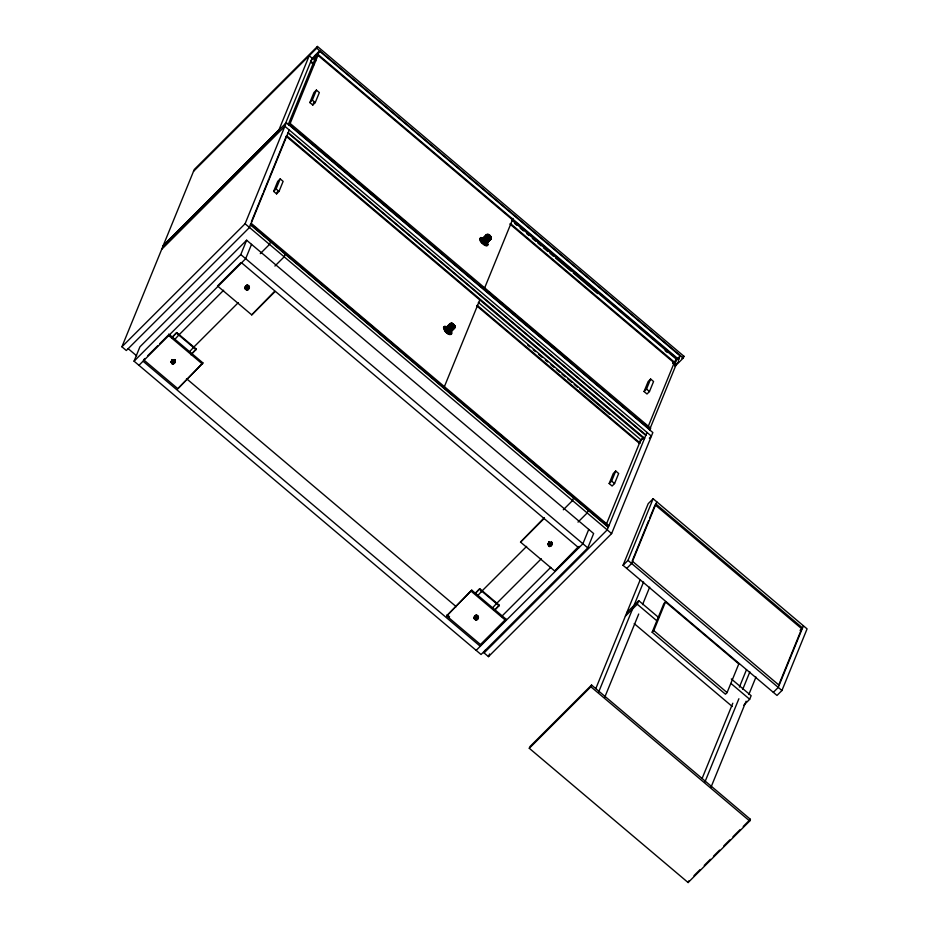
<?xml version="1.0" encoding="UTF-8"?>
<svg xmlns="http://www.w3.org/2000/svg" width="929" height="929" viewBox="0 0 929 929"><rect width="100%" height="100%" fill="white"/><g stroke="black" fill="none" stroke-linecap="round" stroke-linejoin="round"><path stroke-width="1.39" d="M171.145 361.799C180.191 355.25 170.042 371.902 172.062 359.558L175.117 362.24M245.035 287.885C244.85 290.208 249.007 290.626 248.856 288.129C248.333 283.798 242.504 289.825 245.953 285.737M248.751 287.676C251.399 286.039 245.639 291.613 245.535 286.515M478.412 617.39L476.194 618.621L474.649 616.473M548.04 544.115C557.098 537.566 546.937 554.207 548.958 541.874M450.948 331.374C452.969 341.466 436.56 324.244 447.302 326.869M446.535 331.932L444.259 329.029L444.399 326.462M444.794 329.203L445.281 327.96M454.745 326.915C454.444 331.943 446.222 321.91 451.947 323.733M454.525 325.324C456.104 331.13 447.163 321.19 453.166 323.873C457.823 328.68 449.531 328.854 450.716 323.873M450.286 332.454L450.101 333.116M451.053 334.452L451.947 332.849L451.053 330.445M487.156 242.562C489.688 252.119 473.442 237.081 482.592 238.207L484.032 238.37M487.272 241.633C491.267 251.956 473.511 237.011 482.999 237.801M481.292 239.775L481.443 241.075M490.907 237.743C491.604 243.166 482.418 233.841 487.899 234.7M491.232 237.661L490.489 238.37L489.014 237.708L487.342 234.572L489.432 235.002L491.232 237.661L484.624 244.373M474.173 617.622C473.697 619.898 477.773 620.769 477.982 618.308C478.121 614.15 471.944 618.9 474.916 615.869M446.35 327.74C442.959 328.947 450.426 335.474 450.333 331.328M490.071 238.219L490.059 237.615M289.256 130.002L249.483 227.477L126.321 350.512L121.92 346.796L194.277 169.484L317.439 46.45L683.976 356.295L683.279 358.013L675.069 366.212M134.055 361.184L139.907 346.854L246.638 240.216L593.631 533.536L587.79 547.878L481.048 654.504L134.055 361.184L240.797 254.558L246.638 240.216M172.422 337.25L176.754 332.57L196.309 349.095L190.944 354.797M179.204 334.637L174.861 339.317M171.191 362.159L171.795 359.918M171.261 362.391L171.621 360.789M171.354 362.6L171.726 361.242M171.493 362.809L171.83 361.462M171.644 362.995L171.958 361.66M171.83 363.169L172.109 361.857M172.028 363.32L172.295 362.02M172.248 363.448L172.492 362.171M172.48 363.553L172.945 362.403L175.14 361.857M172.724 363.622L173.189 362.484M172.968 363.669L173.444 362.519M174.292 360.707L174.757 359.569M173.224 363.692L173.688 362.542M174.466 360.882L174.942 359.732M173.363 363.68L173.944 362.531M173.711 363.634L174.176 362.484M174.629 361.067L175.093 359.929M173.944 363.553L174.408 362.415M174.861 361.497L175.221 360.127M174.153 363.46L174.617 362.31M174.35 363.332L174.989 362.031M174.675 363.007L175.256 361.671M278.828 130.188L309.241 55.659L312.121 58.272M193.859 347.04L189.528 351.708M285.11 124.44L312.179 58.132M121.92 346.796L245.082 223.761L286.318 122.709L652.855 432.554L611.619 533.606L488.468 656.64L484.067 652.924L485.159 650.254M313.909 64.809L310.6 61.999L312.516 58.051L315.837 60.861M193.522 171.354L316.731 48.169L317.439 46.45M144.924 358.501L143.635 359.79L177.845 388.705L202.94 362.949L168.73 334.034M315.488 55.078L314.083 58.515L315.999 54.567M288.338 124.323L316.046 56.437L318.508 53.987M288.907 125.264L290.011 123.325L650.683 428.211L649.928 430.069M680.342 355.54L678.251 359.918L317.579 55.032L318.984 51.594M289.244 125.183L290.011 123.325M317.579 55.032L319.669 50.654L312.005 58.562M289.778 124.393L317.997 55.241M251.434 221.636L263.012 193.267M263.522 192.013L268.644 179.46M269.155 178.205L286.387 135.994M177.845 388.705L202.94 362.949M251.527 244.35L245.686 258.692L138.944 365.318M273.637 191.386L277.736 181.352L280.198 178.891L283.124 181.376L279.037 191.409L276.575 193.871L273.637 191.386L276.099 188.924L280.198 178.891M309.856 102.573L313.944 92.54L316.406 90.078L319.344 92.552L315.245 102.585L312.783 105.047L309.856 102.573L312.318 100.111L316.406 90.078M276.575 193.871L277.597 191.362M312.783 105.047L313.805 102.538M245.047 288.106L246.127 285.586M245.151 288.559L245.546 287.189M245.848 286.596L246.324 285.458M245.256 288.78L245.72 287.63M246.069 286.504L246.533 285.354M245.384 288.989L245.848 287.839M246.301 286.434L246.766 285.284M245.535 289.174L246.011 288.025M246.533 286.387L247.102 285.226M246.789 286.376L247.253 285.226M245.72 289.349L246.185 288.199M247.033 286.387L247.497 285.238M245.918 289.5L246.394 288.35M247.288 286.434L247.753 285.284M246.139 289.627L246.603 288.478M246.371 289.732L246.847 288.582M247.532 286.504L247.997 285.366M247.764 286.608L248.229 285.458M246.615 289.802L247.079 288.652M247.985 286.736L248.449 285.586M246.87 289.848L247.335 288.698M247.114 289.86L247.578 288.722M248.182 286.887L248.647 285.737M247.265 289.86L247.834 288.698M247.602 289.802L248.078 288.664M248.519 287.247L248.984 286.109M247.834 289.732L248.298 288.582M248.647 287.456L249.111 286.306M248.043 289.639L248.519 288.489M248.24 289.511L248.717 288.362M248.856 288.129L249.286 286.747M248.415 289.36L249.332 287.107M270.571 241.83L269.515 244.408L260.283 253.64M240.866 262.64L217.525 285.958L251.736 314.885L274.636 291.323M285.226 254.221L284.181 256.81L274.938 266.031M452.516 325.568L452.946 324.453L452.969 326.009L452.98 324.418M488.782 236.698L489.246 235.548L489.734 235.966L489.235 237.139L489.211 235.583L488.213 234.863M444.178 387.161L479.759 299.986M484.276 288.826L513.017 218.408M446.64 615.927L471.746 590.17L505.957 619.086L505.481 620.235L480.85 644.842L446.64 615.927L471.746 590.17M475.427 593.387L479.759 588.719L499.314 605.244L494.971 609.912M482.209 590.774L477.866 595.454M474.162 618.075L474.614 616.693M474.196 618.296L474.661 617.158M474.963 616.566L475.242 615.544M474.359 618.737L474.731 617.379M475.183 616.461L475.648 615.312M474.498 618.946L474.963 617.797M475.404 616.391L475.88 615.242M475.648 616.345L476.217 615.195M474.649 619.132L475.114 617.994M475.892 616.333L476.368 615.184M474.835 619.306L475.3 618.157M476.147 616.345L476.612 615.207M475.033 619.457L475.497 618.319M475.253 619.585L475.718 618.447M476.391 616.391L476.867 615.242M476.635 616.473L477.111 615.323M475.485 619.689L475.95 618.54M475.729 619.759L476.194 618.621M475.985 619.806L476.449 618.668M476.229 619.829L476.693 618.679M476.38 619.817L476.844 618.679M477.471 617.019L477.947 615.869M476.472 619.806L476.949 618.668M477.634 617.216L478.098 616.066M476.716 619.771L477.181 618.621M476.949 619.689L477.634 618.447M477.355 619.469L477.82 618.319M477.97 618.087L478.435 616.937M477.529 619.318L478.447 617.077M579.382 546.415L554.741 571.021L520.53 542.095L544.348 517.639M496.864 603.176L492.533 607.845M488.468 656.64L489.548 653.97M548.087 544.475L548.807 542.037M548.667 542.861L549.329 541.595M548.156 544.696L548.516 543.105M548.261 544.917L548.621 543.558M548.389 545.126L548.725 543.767M548.54 545.311L548.853 543.976M548.725 545.486L549.016 544.162M548.923 545.637L549.19 544.336M549.144 545.764L549.399 544.487M549.376 545.869C549.573 545.16 554.114 542.745 551.687 545.137M549.62 545.938L550.096 544.789M550.769 542.745L551.234 541.595M550.99 542.873L551.454 541.723M549.875 545.985L550.34 544.835M550.119 545.997L550.595 544.858M550.27 545.997L550.839 544.835M550.607 545.938L551.083 544.8M551.652 543.593L552.128 542.443M550.839 545.869L551.303 544.719M551.756 543.813L552.221 542.664M551.06 545.776L551.524 544.626M551.826 544.034L552.29 542.884M551.245 545.648L552.337 543.117M573.576 497.967L572.519 500.545L563.288 509.777M554.741 571.021L578.558 546.554M588.231 510.369L587.186 512.947L578.012 522.11M644.064 391.527L648.163 381.494L650.625 379.032L653.563 381.517L649.464 391.55L647.002 394.001L644.064 391.527L646.538 389.065L650.625 379.032M588.742 529.414L582.901 543.744L476.159 650.381M609.169 483.533L613.268 473.5L615.73 471.038L618.656 473.523L614.568 483.556L612.106 486.018L609.169 483.533L611.63 481.083L615.73 471.038M606.126 524.827L639.849 442.192M476.658 305.792L639.466 443.412L640.638 440.555L643.82 437.373M639.466 443.412L641.149 440.032L478.342 302.413M648.558 425.633L674.721 361.532M509.916 224.052L674.756 363.402L676.161 359.964M674.756 363.402L676.672 359.453L511.833 220.103M647.002 432.415L607.218 529.878L484.067 652.924M649.801 429.163L675.778 365.503M678.251 359.918L679.18 357.63M529.286 748.286L529.994 746.568L591.564 685.045L750.4 819.308L749.703 821.027L688.122 882.55L529.286 748.286L590.867 686.763L591.564 685.045M623.045 565.308L648.198 503.669L653.133 498.745L807.08 628.887L781.928 690.514L776.992 695.438L623.045 565.308L627.981 560.384L653.133 498.745M632.243 560.814L648.57 520.821M649.65 518.15L655.096 504.819L801.715 628.759L778.862 684.754M656.791 501.846L631.639 563.485L626.715 568.409M595.803 688.61L640.22 579.777M598.601 692.186L643.565 582.007M625.38 616.148L637.282 604.256L638.746 600.668L658.58 617.437M604.709 697.342L638.711 614.034M642.543 604.64L649.673 587.163M652.146 632.243L663.852 603.583L665.489 601.946L738.799 663.91L727.093 692.581L725.456 694.218L652.146 632.243L653.795 630.605L665.489 601.946M702.103 778.467L732.807 703.218M739.391 687.1L746.521 669.623M704.902 782.032L738.892 698.736M742.736 689.33L749.866 671.853M711.01 787.2L746.103 701.209M748.844 694.486L755.974 677.02M743.734 705.227L749.68 699.27L751.143 695.693L731.309 678.925M688.122 882.55L688.819 880.831M803.411 625.786L778.258 687.425L773.334 692.337M481.152 239.392L481.594 241.401M486.32 244.304L486.459 243.34M163.283 245.453L278.944 129.897M163.167 245.744L286.318 122.709M161.704 249.332L284.855 126.286L651.392 436.131L649.348 438.186M287.514 133.532L288.025 133.021L645.771 435.422M250.191 224.981L250.702 224.47L608.449 526.871M147.653 355.772L157.849 345.588M159.8 343.637L168.265 335.183L202.476 364.098M171.621 337.703L176.754 332.57M178.786 335.055L223.645 290.243M193.453 347.446L238.3 302.633M192.198 353.206L196.309 349.095M251.736 314.885L275.077 291.567M479.828 238.544L480.885 237.499M481.164 239.903L486.575 234.514M481.094 240.344L486.784 234.468M481.129 240.611L487.028 234.468M482.29 239.496L487.597 234.398M481.199 240.901L487.76 234.352M481.315 241.203L486.308 236.21M490.605 236.198C492.126 240.948 485.658 238.288 487.237 235.269M486.622 235.885L488.178 234.375M482.894 239.694L485.89 236.698M486.68 236.117L487.295 235.501M481.466 241.528L486.471 236.523M487.342 234.967L488.41 234.445M486.773 236.361L487.388 235.745M487.795 235.06L488.654 234.538M481.652 241.854L486.657 236.86M486.901 236.616L487.516 236.001M488.039 235.153L488.909 234.665M487.051 236.883L487.667 236.268M481.373 242.701L486.877 237.185M489.165 234.828L488.294 235.281M487.226 237.139L487.841 236.523M488.817 235.618L489.432 235.002M482.128 242.504L487.133 237.51M487.423 237.406L488.039 236.79M489.688 235.211C488.387 235.606 490.013 237.243 490.407 235.931M487.411 237.824L482.743 243.108M487.655 237.65L488.271 237.034M489.328 236.059L489.943 235.443M482.708 243.119L487.713 238.126M487.888 237.894L488.503 237.278M489.571 236.291L490.187 235.676M488.143 238.126L488.759 237.51M483.022 243.41L488.027 238.405M488.399 238.323L489.014 237.708M483.347 243.665L488.352 238.66M488.666 238.509L489.281 237.894M490.175 237.069L490.791 236.454M483.672 243.897L488.677 238.892M488.921 238.672L489.537 238.056M490.326 237.336L490.942 236.721M489.177 238.799L489.792 238.184M490.442 237.592L491.058 236.976M483.997 244.083L489.002 239.09M484.323 244.246L489.328 239.252M489.432 238.892C490.86 238.451 486.064 237.603 487.284 235.56M490.535 237.836L491.151 237.22M485.902 242.736L490.489 238.37M490.593 238.068L491.209 237.452M484.915 244.443L489.92 239.45M490.233 238.939L491.174 238.01M485.193 244.49L491.093 238.335M485.426 244.478L491.116 238.602M485.635 244.432L491.058 239.043M486.993 245.779L488.05 244.745M443.516 327.682L445.014 326.242M444.77 328.901L450.135 323.478M444.712 329.11L450.519 323.338M444.701 329.342L449.833 324.221M444.724 329.609L449.857 324.488M445.827 328.878L449.938 324.767M450.344 324.349L451.494 323.222M450.333 324.546L451.691 323.222M445.943 329.18L450.042 325.08M450.356 324.755L450.971 324.14M451.297 323.861L451.912 323.246M445.072 330.527L450.205 325.394M450.414 324.987L451.029 324.372L451.993 326.706M451.529 323.931L452.144 323.315M450.507 325.231L451.122 324.616M451.773 324.024L452.388 323.408M445.258 330.852L450.391 325.719M450.635 325.487L451.25 324.871M445.154 331.514L450.611 326.056M450.786 325.742L451.401 325.127M450.96 326.009L451.575 325.394M445.734 331.502L450.867 326.381M451.157 326.265L451.773 325.649M452.806 324.697L453.422 324.082M445.606 332.025L449.566 334.08L451.68 333.825M446.013 331.816L451.146 326.694M451.389 326.52L452.005 325.905M453.062 324.918L453.677 324.302M446.083 332.501L451.448 326.996M451.622 326.764L452.237 326.149M451.877 326.985L452.493 326.369M446.628 332.408L451.761 327.275M453.526 325.417L454.142 324.802M452.133 327.194L452.748 326.578M453.724 325.673L454.339 325.057M446.582 332.954L452.086 327.531M452.4 327.38L453.015 326.764M447.279 332.884L452.411 327.763M452.655 327.531L453.271 326.915M454.06 326.195L454.676 325.591M447.604 333.081L452.737 327.96M452.911 327.658L453.526 327.043M454.176 326.451L454.792 325.835M453.166 327.763L453.782 327.147M454.269 326.706L454.885 326.091M447.929 333.244L453.062 328.123M453.398 327.821L454.014 327.205M454.327 326.927L454.943 326.311M447.627 333.732L453.364 328.239M453.607 327.856L454.966 326.532M450.646 331.014L454.955 326.718M448.521 333.441L454.827 327.205M448.788 333.476L454.85 327.472M449.032 333.476L454.838 327.705M450.449 332.315L454.687 328.076M672.677 363.448L680.167 355.97L319.495 51.083M674.744 365.527L678.844 361.416M681.921 358.35L683.976 356.295M520.53 542.095L543.871 518.777M475.66 592.818L479.759 588.719M481.176 591.808L526.65 546.38M649.592 430.15L650.103 429.639L289.43 124.753M640.093 440.834L643.019 437.919M496.458 603.583L541.305 558.77M494.182 610.365L499.314 605.244M501.509 616.566L550.769 567.352M505.957 619.086L481.327 643.692L480.27 646.27L143.054 361.218M608.402 526.244L608.913 525.721L251.178 223.32M626.843 612.571L638.746 600.668M800.066 630.396L802.528 627.934L655.92 503.994M693.951 875.699L700.118 869.556M704.217 865.445L710.371 859.302M713.46 856.224L719.615 850.07M723.714 845.971L729.88 839.816M732.958 836.739L740.134 829.562M743.212 826.485L750.4 819.308M481.303 239.241L482.29 239.125M486.169 244.443L483.452 243.7M445.49 328.204L445.037 329.307M485.762 244.304L484.45 244.118M483.428 239.159C477.715 238.463 487.864 247.857 486.285 241.877M448.544 333.058L446.93 332.094M448.301 333.163L445.165 330.167M484.125 243.955L483.475 243.537M316.731 48.169L683.279 358.013M318.09 54.521L678.762 359.407M514.631 223.424L516.849 225.294M520.17 228.093L523.491 230.903M526.801 233.713L529.019 235.583M532.34 238.381L535.661 241.192M537.868 243.061L541.189 245.86M543.395 247.741L547.831 251.48M550.038 253.35L553.359 256.149M555.565 258.018L571.056 271.117M573.274 272.987L597.614 293.564M665.106 350.616L667.312 352.486M510.427 223.541L675.278 362.891M672.851 363.018L675.72 365.643M311.11 61.488L313.317 63.358M312.318 100.111L315.245 102.585M646.538 389.065L649.464 391.55M289.5 123.836L292.821 126.634M302.773 135.053L304.991 136.923M314.943 145.342L317.161 147.212M320.47 150.022L322.688 151.892M326.009 154.69L329.33 157.5M332.64 160.311L334.858 162.18M338.179 164.979L341.5 167.789M343.707 169.659L347.028 172.469M349.246 174.338L353.67 178.078M355.877 179.947L359.198 182.758M361.416 184.627L364.725 187.426M366.943 189.295L376.895 197.714M379.113 199.584L405.671 222.031M470.945 277.214L473.151 279.083M483.115 287.502L485.321 289.372M488.642 292.17L490.86 294.04M494.17 296.85L497.491 299.661M500.812 302.459L503.03 304.329M506.34 307.139L509.661 309.949M511.879 311.819L515.2 314.617M517.407 316.487L527.37 324.906M529.576 326.776L532.898 329.586M535.116 331.456L570.511 361.381M639.106 419.362L641.324 421.232M644.645 424.042L646.851 425.912M288.199 132.592L645.945 434.993M527.66 345.054L529.878 346.923M533.2 349.734L535.418 351.603M538.739 354.413L542.06 357.224M545.381 360.034L547.599 361.904M550.92 364.714L554.241 367.524M556.459 369.394L559.781 372.204M561.999 374.073L565.32 376.884M567.538 378.753L571.974 382.504M574.18 384.374L577.501 387.184M579.719 389.054L609.621 414.334M477.169 305.281L639.976 442.901M276.099 188.924L279.037 191.409M611.63 481.083L614.568 483.556M251.771 224.772L259.516 231.321M314.896 278.131L317.114 280.001M320.435 282.811L322.653 284.692M327.078 288.431L329.296 290.301M332.617 293.111L334.835 294.981M338.156 297.791L340.374 299.672M343.695 302.471L347.016 305.281M349.234 307.162L352.555 309.961M355.877 312.771L359.198 315.581M361.416 317.451L364.737 320.261M366.955 322.131L401.293 351.162M458.88 399.842L461.098 401.723M464.419 404.521L466.637 406.403M471.061 410.142L473.279 412.011M476.6 414.822L478.818 416.703M482.139 419.502L485.461 422.312M487.679 424.193L491 426.992M493.218 428.873L497.642 432.612M499.86 434.482L503.181 437.292M505.399 439.173L508.72 441.972M510.938 443.853L543.059 471.003M602.863 521.552L605.081 523.433M250.528 224.899L608.274 527.3M245.082 223.761L611.619 533.606M632.521 561.337L779.141 685.265M627.981 560.384L781.928 690.514M240.797 254.558L587.79 547.878M241.575 262.791L578.79 547.843M637.282 604.256L657.117 621.025M730.949 683.442L749.68 699.27M245.86 285.76L249.007 288.42M548.876 541.897L552.012 544.557M653.795 630.605L727.093 692.581M634.193 623.603L732.273 706.516M176.522 333.151L196.077 349.676M479.527 589.288L499.082 605.813M590.867 686.763L749.703 821.027M471.27 591.32L505.481 620.235M173.258 359.895L175.349 361.671M476.263 616.032L478.354 617.808M474.974 615.73L478.121 618.377M186.497 378.66L456.267 606.707M447.116 614.777L449.555 616.844M128.167 348.665L136.609 355.795M489.188 235.536L490.756 237.418M453.816 325.313L454.641 326.613M445.792 330.875L445.374 330.213M286.852 135.878L286.341 136.4L644.087 438.802L644.598 438.291L286.852 135.878"/></g></svg>
